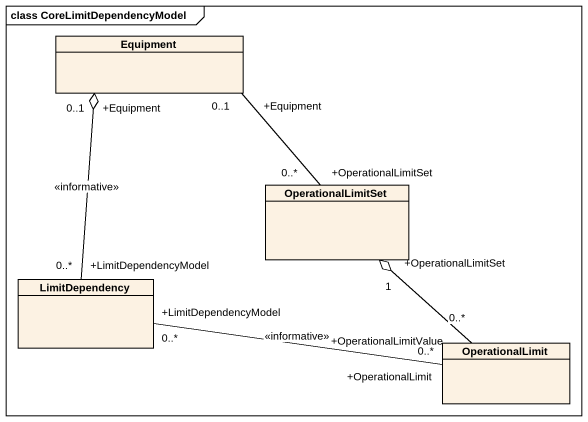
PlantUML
@startuml
mainframe class CoreLimitDependencyModel
hide circle
hide empty members
class Equipment
class OperationalLimitSet
class LimitDependency
class OperationalLimit
OperationalLimitSet "+OperationalLimitSet\n0..*" -up- "+Equipment\n0..1" Equipment
LimitDependency "+LimitDependencyModel\n0..*" -up-o "+Equipment\n0..1" Equipment : <<informative>>
OperationalLimit "+OperationalLimitValue\n0..*" -up-o "+OperationalLimitSet\n1" OperationalLimitSet
OperationalLimit "+OperationalLimit\n0..*" -left- "+LimitDependencyModel\n0..*" LimitDependency : <<informative>>
@enduml
